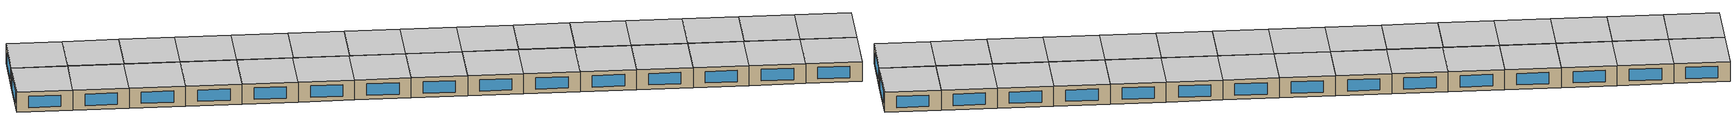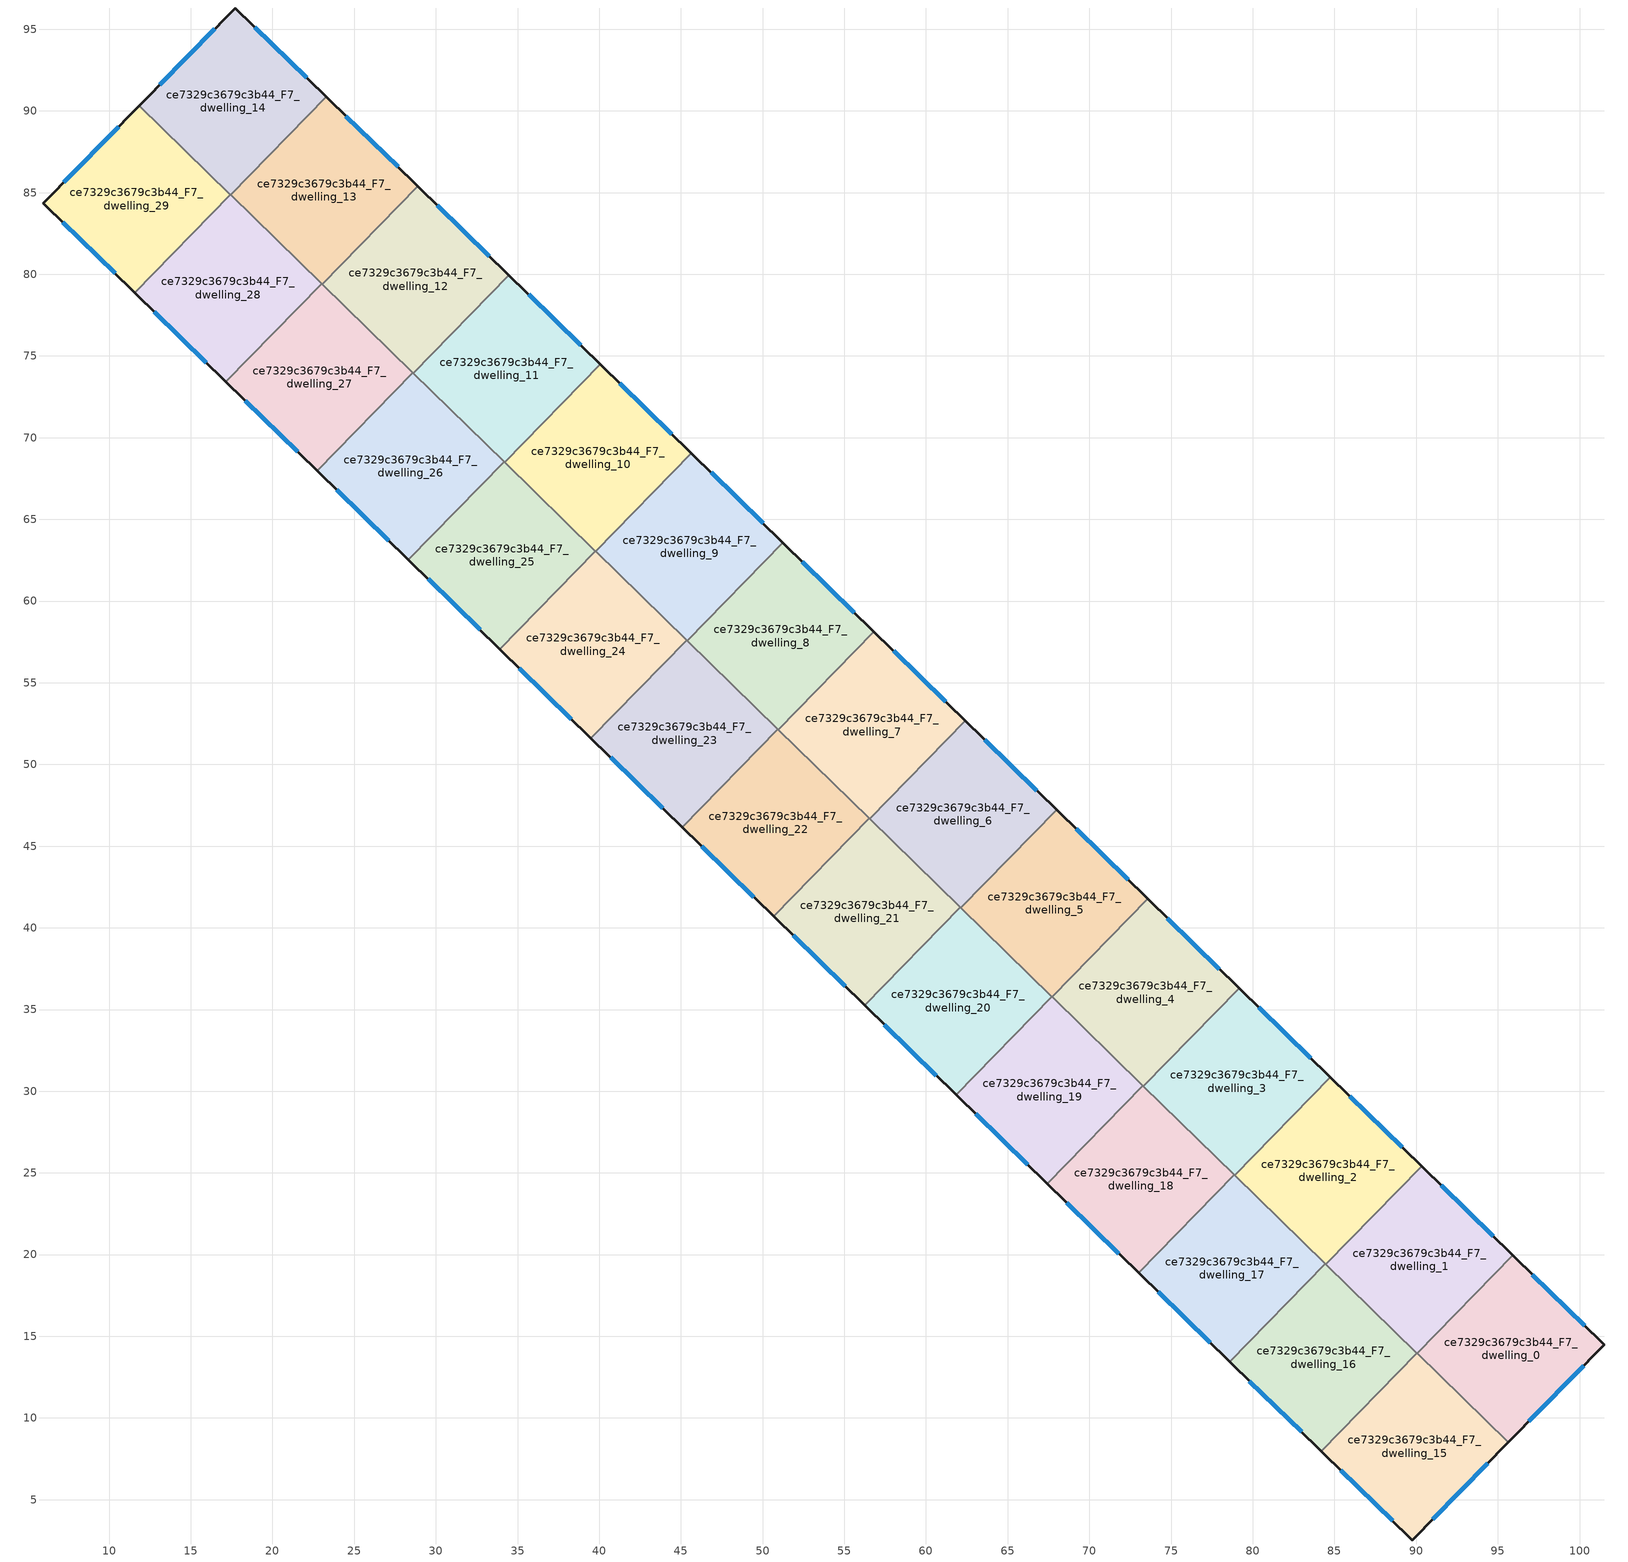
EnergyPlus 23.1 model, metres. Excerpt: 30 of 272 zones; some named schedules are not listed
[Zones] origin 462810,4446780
ce7329c3679c3b44_F7_dwelling_0
 floor to ce7329c3679c3b44_F6_dwelling_0 (EU_floor_Construction): 101.51,14.48 95.64,8.51 90.06,13.95 95.92,19.95 z21
 wall outside (EU_wall_Construction): 95.64,8.51 101.51,14.48 95.92,19.95 z21:24
 wall to ce7329c3679c3b44_F7_dwelling_1 (EU_wall_Construction): 95.92,19.95 90.06,13.95 z21:24
 wall to ce7329c3679c3b44_F7_dwelling_15 (EU_wall_Construction): 90.06,13.95 95.64,8.51 z21:24
 window (EU_Window_Construction): 96.89,9.79 100.25,13.2 / 100.32,15.65 97.12,18.78 z21.64:23.36
 ceiling to ce7329c3679c3b44_F8_dwelling_0 (EU_floor_Construction): 95.64,8.51 101.51,14.48 95.92,19.95 90.06,13.95 z24
ce7329c3679c3b44_F7_dwelling_1
 floor to ce7329c3679c3b44_F6_dwelling_1 (EU_floor_Construction): 95.92,19.95 90.06,13.95 84.47,19.41 90.33,25.4 z21
 wall outside (EU_wall_Construction): 95.92,19.95 90.33,25.4 z21:24
 wall to ce7329c3679c3b44_F7_dwelling_2 (EU_wall_Construction): 90.33,25.4 84.47,19.41 z21:24
 wall to ce7329c3679c3b44_F7_dwelling_16 (EU_wall_Construction): 84.47,19.41 90.04,13.97 z21:24
 wall to ce7329c3679c3b44_F7_dwelling_15 (EU_wall_Construction): 90.04,13.97 90.06,13.95 z21:24
 window (EU_Window_Construction): 94.72,21.12 91.53,24.23 z21.64:23.36
 ceiling to ce7329c3679c3b44_F8_dwelling_1 (EU_floor_Construction): 90.06,13.95 95.92,19.95 90.33,25.4 84.47,19.41 z24
ce7329c3679c3b44_F7_dwelling_10
 floor to ce7329c3679c3b44_F6_dwelling_10 (EU_floor_Construction): 45.65,69.04 39.79,63.04 34.2,68.5 40.06,74.49 z21
 wall outside (EU_wall_Construction): 45.65,69.04 40.06,74.49 z21:24
 wall to ce7329c3679c3b44_F7_dwelling_9 (EU_wall_Construction): 39.79,63.04 45.65,69.04 z21:24
 wall to ce7329c3679c3b44_F7_dwelling_11 (EU_wall_Construction): 40.06,74.49 34.2,68.5 z21:24
 wall to ce7329c3679c3b44_F7_dwelling_25 (EU_wall_Construction): 34.2,68.5 39.77,63.06 z21:24
 wall to ce7329c3679c3b44_F7_dwelling_24 (EU_wall_Construction): 39.77,63.06 39.79,63.04 z21:24
 window (EU_Window_Construction): 44.45,70.21 41.26,73.32 z21.64:23.36
 ceiling to ce7329c3679c3b44_F8_dwelling_10 (EU_floor_Construction): 39.79,63.04 45.65,69.04 40.06,74.49 34.2,68.5 z24
ce7329c3679c3b44_F7_dwelling_11
 floor to ce7329c3679c3b44_F6_dwelling_11 (EU_floor_Construction): 40.06,74.49 34.2,68.5 28.62,73.95 34.47,79.95 z21
 wall outside (EU_wall_Construction): 40.06,74.49 34.47,79.95 z21:24
 wall to ce7329c3679c3b44_F7_dwelling_12 (EU_wall_Construction): 34.47,79.95 28.62,73.95 z21:24
 wall to ce7329c3679c3b44_F7_dwelling_26 (EU_wall_Construction): 28.62,73.95 34.18,68.52 z21:24
 wall to ce7329c3679c3b44_F7_dwelling_25 (EU_wall_Construction): 34.18,68.52 34.2,68.49 z21:24
 window (EU_Window_Construction): 38.86,75.66 35.67,78.78 z21.64:23.36
 ceiling to ce7329c3679c3b44_F8_dwelling_11 (EU_floor_Construction): 34.2,68.5 40.06,74.49 34.47,79.95 28.62,73.95 z24
ce7329c3679c3b44_F7_dwelling_12
 floor to ce7329c3679c3b44_F6_dwelling_12 (EU_floor_Construction): 34.47,79.95 28.62,73.95 23.03,79.4 28.89,85.4 z21
 wall outside (EU_wall_Construction): 34.47,79.95 28.89,85.4 z21:24
 wall to ce7329c3679c3b44_F7_dwelling_13 (EU_wall_Construction): 28.89,85.4 23.03,79.4 z21:24
 wall to ce7329c3679c3b44_F7_dwelling_27 (EU_wall_Construction): 23.03,79.4 28.6,73.97 z21:24
 wall to ce7329c3679c3b44_F7_dwelling_26 (EU_wall_Construction): 28.6,73.97 28.62,73.95 z21:24
 window (EU_Window_Construction): 33.28,81.12 30.09,84.23 z21.64:23.36
 ceiling to ce7329c3679c3b44_F8_dwelling_12 (EU_floor_Construction): 28.62,73.95 34.47,79.95 28.89,85.4 23.03,79.4 z24
ce7329c3679c3b44_F7_dwelling_13
 floor to ce7329c3679c3b44_F6_dwelling_13 (EU_floor_Construction): 28.89,85.4 23.03,79.4 17.45,84.86 23.3,90.86 z21
 wall outside (EU_wall_Construction): 28.89,85.4 23.3,90.86 z21:24
 wall to ce7329c3679c3b44_F7_dwelling_14 (EU_wall_Construction): 23.3,90.86 17.45,84.86 z21:24
 wall to ce7329c3679c3b44_F7_dwelling_28 (EU_wall_Construction): 17.45,84.86 23.01,79.43 z21:24
 wall to ce7329c3679c3b44_F7_dwelling_27 (EU_wall_Construction): 23.01,79.43 23.03,79.4 z21:24
 window (EU_Window_Construction): 27.69,86.57 24.5,89.69 z21.64:23.36
 ceiling to ce7329c3679c3b44_F8_dwelling_13 (EU_floor_Construction): 23.03,79.4 28.89,85.4 23.3,90.86 17.45,84.86 z24
ce7329c3679c3b44_F7_dwelling_14
 floor to ce7329c3679c3b44_F6_dwelling_14 (EU_floor_Construction): 23.3,90.86 17.45,84.86 11.85,90.32 17.73,96.3 z21
 wall outside (EU_wall_Construction): 23.3,90.86 17.73,96.3 11.85,90.32 z21:24
 wall to ce7329c3679c3b44_F7_dwelling_29 (EU_wall_Construction): 11.85,90.32 17.43,84.88 z21:24
 wall to ce7329c3679c3b44_F7_dwelling_28 (EU_wall_Construction): 17.42,84.88 17.45,84.86 z21:24
 window (EU_Window_Construction): 16.47,95.02 13.11,91.6 / 22.11,92.02 18.92,95.13 z21.64:23.36
 ceiling to ce7329c3679c3b44_F8_dwelling_14 (EU_floor_Construction): 17.45,84.86 23.3,90.86 17.73,96.3 11.85,90.32 z24
ce7329c3679c3b44_F7_dwelling_15
 floor to ce7329c3679c3b44_F6_dwelling_15 (EU_floor_Construction): 95.64,8.51 89.76,2.53 84.18,7.97 90.04,13.97 z21
 wall outside (EU_wall_Construction): 84.18,7.97 89.76,2.53 95.64,8.51 z21:24
 wall to ce7329c3679c3b44_F7_dwelling_16 (EU_wall_Construction): 90.04,13.97 84.18,7.97 z21:24
 window (EU_Window_Construction): 91.02,3.81 94.38,7.23 / 85.38,6.81 88.56,3.7 z21.64:23.36
 ceiling to ce7329c3679c3b44_F8_dwelling_15 (EU_floor_Construction): 89.76,2.53 95.64,8.51 90.04,13.97 84.18,7.97 z24
ce7329c3679c3b44_F7_dwelling_16
 floor to ce7329c3679c3b44_F6_dwelling_16 (EU_floor_Construction): 90.04,13.97 84.18,7.97 78.59,13.43 84.45,19.43 z21
 wall outside (EU_wall_Construction): 78.59,13.43 84.18,7.97 z21:24
 wall to ce7329c3679c3b44_F7_dwelling_17 (EU_wall_Construction): 84.45,19.43 78.59,13.43 z21:24
 wall to ce7329c3679c3b44_F7_dwelling_2 (EU_wall_Construction): 84.47,19.4 84.45,19.43 z21:24
 window (EU_Window_Construction): 79.79,12.26 82.98,9.14 z21.64:23.36
 ceiling to ce7329c3679c3b44_F8_dwelling_16 (EU_floor_Construction): 84.18,7.97 90.04,13.97 84.45,19.43 78.59,13.43 z24
ce7329c3679c3b44_F7_dwelling_17
 floor to ce7329c3679c3b44_F6_dwelling_17 (EU_floor_Construction): 84.45,19.43 78.59,13.43 73.01,18.88 78.87,24.88 z21
 wall outside (EU_wall_Construction): 73.01,18.88 78.59,13.43 z21:24
 wall to ce7329c3679c3b44_F7_dwelling_18 (EU_wall_Construction): 78.87,24.88 73.01,18.88 z21:24
 wall to ce7329c3679c3b44_F7_dwelling_2 (EU_wall_Construction): 84.45,19.43 78.89,24.86 z21:24
 wall to ce7329c3679c3b44_F7_dwelling_3 (EU_wall_Construction): 78.89,24.86 78.87,24.88 z21:24
 window (EU_Window_Construction): 74.21,17.72 77.4,14.6 z21.64:23.36
 ceiling to ce7329c3679c3b44_F8_dwelling_17 (EU_floor_Construction): 78.59,13.43 84.45,19.43 78.87,24.88 73.01,18.88 z24
ce7329c3679c3b44_F7_dwelling_18
 floor to ce7329c3679c3b44_F6_dwelling_18 (EU_floor_Construction): 78.87,24.88 73.01,18.88 67.42,24.34 73.28,30.34 z21
 wall outside (EU_wall_Construction): 67.42,24.34 73.01,18.88 z21:24
 wall to ce7329c3679c3b44_F7_dwelling_19 (EU_wall_Construction): 73.28,30.34 67.42,24.34 z21:24
 wall to ce7329c3679c3b44_F7_dwelling_3 (EU_wall_Construction): 78.87,24.88 73.3,30.31 z21:24
 wall to ce7329c3679c3b44_F7_dwelling_4 (EU_wall_Construction): 73.3,30.31 73.28,30.34 z21:24
 window (EU_Window_Construction): 68.62,23.17 71.81,20.05 z21.64:23.36
 ceiling to ce7329c3679c3b44_F8_dwelling_18 (EU_floor_Construction): 73.01,18.88 78.87,24.88 73.28,30.34 67.42,24.34 z24
ce7329c3679c3b44_F7_dwelling_19
 floor to ce7329c3679c3b44_F6_dwelling_19 (EU_floor_Construction): 73.28,30.34 67.42,24.34 61.84,29.79 67.7,35.79 z21
 wall outside (EU_wall_Construction): 61.84,29.79 67.42,24.34 z21:24
 wall to ce7329c3679c3b44_F7_dwelling_20 (EU_wall_Construction): 67.7,35.79 61.84,29.79 z21:24
 wall to ce7329c3679c3b44_F7_dwelling_4 (EU_wall_Construction): 73.28,30.34 67.72,35.77 z21:24
 wall to ce7329c3679c3b44_F7_dwelling_5 (EU_wall_Construction): 67.72,35.77 67.7,35.79 z21:24
 window (EU_Window_Construction): 63.03,28.62 66.23,25.51 z21.64:23.36
 ceiling to ce7329c3679c3b44_F8_dwelling_19 (EU_floor_Construction): 67.42,24.34 73.28,30.34 67.7,35.79 61.84,29.79 z24
ce7329c3679c3b44_F7_dwelling_2
 floor to ce7329c3679c3b44_F6_dwelling_2 (EU_floor_Construction): 90.33,25.4 84.47,19.41 78.89,24.86 84.75,30.86 z21
 wall outside (EU_wall_Construction): 90.33,25.4 84.75,30.86 z21:24
 wall to ce7329c3679c3b44_F7_dwelling_3 (EU_wall_Construction): 84.75,30.86 78.89,24.86 z21:24
 window (EU_Window_Construction): 89.14,26.57 85.94,29.69 z21.64:23.36
 ceiling to ce7329c3679c3b44_F8_dwelling_2 (EU_floor_Construction): 84.47,19.41 90.33,25.4 84.75,30.86 78.89,24.86 z24
ce7329c3679c3b44_F7_dwelling_20
 floor to ce7329c3679c3b44_F6_dwelling_20 (EU_floor_Construction): 67.7,35.79 61.84,29.79 56.25,35.25 62.11,41.25 z21
 wall outside (EU_wall_Construction): 56.25,35.25 61.84,29.79 z21:24
 wall to ce7329c3679c3b44_F7_dwelling_21 (EU_wall_Construction): 62.11,41.25 56.25,35.25 z21:24
 wall to ce7329c3679c3b44_F7_dwelling_5 (EU_wall_Construction): 67.7,35.79 62.13,41.22 z21:24
 wall to ce7329c3679c3b44_F7_dwelling_6 (EU_wall_Construction): 62.13,41.22 62.11,41.24 z21:24
 window (EU_Window_Construction): 57.45,34.08 60.64,30.96 z21.64:23.36
 ceiling to ce7329c3679c3b44_F8_dwelling_20 (EU_floor_Construction): 61.84,29.79 67.7,35.79 62.11,41.25 56.25,35.25 z24
ce7329c3679c3b44_F7_dwelling_21
 floor to ce7329c3679c3b44_F6_dwelling_21 (EU_floor_Construction): 62.11,41.25 56.25,35.25 50.67,40.7 56.52,46.7 z21
 wall outside (EU_wall_Construction): 50.67,40.7 56.25,35.25 z21:24
 wall to ce7329c3679c3b44_F7_dwelling_22 (EU_wall_Construction): 56.52,46.7 50.67,40.7 z21:24
 wall to ce7329c3679c3b44_F7_dwelling_6 (EU_wall_Construction): 62.11,41.25 56.55,46.68 z21:24
 wall to ce7329c3679c3b44_F7_dwelling_7 (EU_wall_Construction): 56.55,46.68 56.52,46.7 z21:24
 window (EU_Window_Construction): 51.86,39.53 55.06,36.42 z21.64:23.36
 ceiling to ce7329c3679c3b44_F8_dwelling_21 (EU_floor_Construction): 56.25,35.25 62.11,41.25 56.52,46.7 50.67,40.7 z24
ce7329c3679c3b44_F7_dwelling_22
 floor to ce7329c3679c3b44_F6_dwelling_22 (EU_floor_Construction): 56.52,46.7 50.67,40.7 45.08,46.16 50.94,52.15 z21
 wall outside (EU_wall_Construction): 45.08,46.16 50.67,40.7 z21:24
 wall to ce7329c3679c3b44_F7_dwelling_23 (EU_wall_Construction): 50.94,52.15 45.08,46.16 z21:24
 wall to ce7329c3679c3b44_F7_dwelling_7 (EU_wall_Construction): 56.52,46.7 50.96,52.13 z21:24
 wall to ce7329c3679c3b44_F7_dwelling_8 (EU_wall_Construction): 50.96,52.13 50.94,52.15 z21:24
 window (EU_Window_Construction): 46.28,44.99 49.47,41.87 z21.64:23.36
 ceiling to ce7329c3679c3b44_F8_dwelling_22 (EU_floor_Construction): 50.67,40.7 56.52,46.7 50.94,52.15 45.08,46.16 z24
ce7329c3679c3b44_F7_dwelling_23
 floor to ce7329c3679c3b44_F6_dwelling_23 (EU_floor_Construction): 50.94,52.15 45.08,46.16 39.5,51.61 45.35,57.61 z21
 wall outside (EU_wall_Construction): 39.5,51.61 45.08,46.16 z21:24
 wall to ce7329c3679c3b44_F7_dwelling_24 (EU_wall_Construction): 45.35,57.61 39.5,51.61 z21:24
 wall to ce7329c3679c3b44_F7_dwelling_8 (EU_wall_Construction): 50.94,52.15 45.38,57.59 z21:24
 wall to ce7329c3679c3b44_F7_dwelling_9 (EU_wall_Construction): 45.38,57.59 45.35,57.61 z21:24
 window (EU_Window_Construction): 40.69,50.44 43.88,47.32 z21.64:23.36
 ceiling to ce7329c3679c3b44_F8_dwelling_23 (EU_floor_Construction): 45.08,46.16 50.94,52.15 45.35,57.61 39.5,51.61 z24
ce7329c3679c3b44_F7_dwelling_24
 floor to ce7329c3679c3b44_F6_dwelling_24 (EU_floor_Construction): 45.35,57.61 39.5,51.61 33.91,57.07 39.77,63.06 z21
 wall outside (EU_wall_Construction): 33.91,57.07 39.5,51.61 z21:24
 wall to ce7329c3679c3b44_F7_dwelling_25 (EU_wall_Construction): 39.77,63.06 33.91,57.07 z21:24
 wall to ce7329c3679c3b44_F7_dwelling_9 (EU_wall_Construction): 45.35,57.61 39.79,63.04 z21:24
 window (EU_Window_Construction): 35.11,55.9 38.3,52.78 z21.64:23.36
 ceiling to ce7329c3679c3b44_F8_dwelling_24 (EU_floor_Construction): 39.5,51.61 45.35,57.61 39.77,63.06 33.91,57.07 z24
ce7329c3679c3b44_F7_dwelling_25
 floor to ce7329c3679c3b44_F6_dwelling_25 (EU_floor_Construction): 39.77,63.06 33.91,57.07 28.32,62.52 34.18,68.52 z21
 wall outside (EU_wall_Construction): 28.32,62.52 33.91,57.07 z21:24
 wall to ce7329c3679c3b44_F7_dwelling_26 (EU_wall_Construction): 34.18,68.52 28.32,62.52 z21:24
 window (EU_Window_Construction): 29.52,61.35 32.71,58.23 z21.64:23.36
 ceiling to ce7329c3679c3b44_F8_dwelling_25 (EU_floor_Construction): 33.91,57.07 39.77,63.06 34.18,68.52 28.32,62.52 z24
ce7329c3679c3b44_F7_dwelling_26
 floor to ce7329c3679c3b44_F6_dwelling_26 (EU_floor_Construction): 34.18,68.52 28.32,62.52 22.74,67.97 28.6,73.97 z21
 wall outside (EU_wall_Construction): 22.74,67.97 28.32,62.52 z21:24
 wall to ce7329c3679c3b44_F7_dwelling_27 (EU_wall_Construction): 28.6,73.97 22.74,67.97 z21:24
 window (EU_Window_Construction): 23.94,66.8 27.13,63.69 z21.64:23.36
 ceiling to ce7329c3679c3b44_F8_dwelling_26 (EU_floor_Construction): 28.32,62.52 34.18,68.52 28.6,73.97 22.74,67.97 z24
ce7329c3679c3b44_F7_dwelling_27
 floor to ce7329c3679c3b44_F6_dwelling_27 (EU_floor_Construction): 28.6,73.97 22.74,67.97 17.15,73.43 23.01,79.43 z21
 wall outside (EU_wall_Construction): 17.15,73.43 22.74,67.97 z21:24
 wall to ce7329c3679c3b44_F7_dwelling_28 (EU_wall_Construction): 23.01,79.43 17.15,73.43 z21:24
 window (EU_Window_Construction): 18.35,72.26 21.54,69.14 z21.64:23.36
 ceiling to ce7329c3679c3b44_F8_dwelling_27 (EU_floor_Construction): 22.74,67.97 28.6,73.97 23.01,79.43 17.15,73.43 z24
ce7329c3679c3b44_F7_dwelling_28
 floor to ce7329c3679c3b44_F6_dwelling_28 (EU_floor_Construction): 23.01,79.43 17.15,73.43 11.57,78.88 17.42,84.88 z21
 wall outside (EU_wall_Construction): 11.57,78.88 17.15,73.43 z21:24
 wall to ce7329c3679c3b44_F7_dwelling_29 (EU_wall_Construction): 17.42,84.88 11.57,78.88 z21:24
 window (EU_Window_Construction): 12.76,77.71 15.96,74.6 z21.64:23.36
 ceiling to ce7329c3679c3b44_F8_dwelling_28 (EU_floor_Construction): 17.15,73.43 23.01,79.43 17.42,84.88 11.57,78.88 z24
ce7329c3679c3b44_F7_dwelling_29
 floor to ce7329c3679c3b44_F6_dwelling_29 (EU_floor_Construction): 17.42,84.88 11.57,78.88 5.97,84.35 11.85,90.32 z21
 wall outside (EU_wall_Construction): 11.85,90.32 5.97,84.35 11.57,78.88 z21:24
 window (EU_Window_Construction): 7.17,83.18 10.37,80.05 / 10.59,89.04 7.23,85.63 z21.64:23.36
 ceiling to ce7329c3679c3b44_F8_dwelling_29 (EU_floor_Construction): 11.57,78.88 17.42,84.88 11.85,90.32 5.97,84.35 z24
ce7329c3679c3b44_F7_dwelling_3
 floor to ce7329c3679c3b44_F6_dwelling_3 (EU_floor_Construction): 84.75,30.86 78.89,24.86 73.3,30.31 79.16,36.31 z21
 wall outside (EU_wall_Construction): 84.75,30.86 79.16,36.31 z21:24
 wall to ce7329c3679c3b44_F7_dwelling_4 (EU_wall_Construction): 79.16,36.31 73.3,30.31 z21:24
 window (EU_Window_Construction): 83.55,32.03 80.36,35.14 z21.64:23.36
 ceiling to ce7329c3679c3b44_F8_dwelling_3 (EU_floor_Construction): 78.89,24.86 84.75,30.86 79.16,36.31 73.3,30.31 z24
ce7329c3679c3b44_F7_dwelling_4
 floor to ce7329c3679c3b44_F6_dwelling_4 (EU_floor_Construction): 79.16,36.31 73.3,30.31 67.72,35.77 73.58,41.77 z21
 wall outside (EU_wall_Construction): 79.16,36.31 73.58,41.77 z21:24
 wall to ce7329c3679c3b44_F7_dwelling_5 (EU_wall_Construction): 73.58,41.77 67.72,35.77 z21:24
 window (EU_Window_Construction): 77.96,37.48 74.77,40.6 z21.64:23.36
 ceiling to ce7329c3679c3b44_F8_dwelling_4 (EU_floor_Construction): 73.3,30.31 79.16,36.31 73.58,41.77 67.72,35.77 z24
ce7329c3679c3b44_F7_dwelling_5
 floor to ce7329c3679c3b44_F6_dwelling_5 (EU_floor_Construction): 73.58,41.77 67.72,35.77 62.13,41.22 67.99,47.22 z21
 wall outside (EU_wall_Construction): 73.58,41.77 67.99,47.22 z21:24
 wall to ce7329c3679c3b44_F7_dwelling_6 (EU_wall_Construction): 67.99,47.22 62.13,41.22 z21:24
 window (EU_Window_Construction): 72.38,42.93 69.19,46.05 z21.64:23.36
 ceiling to ce7329c3679c3b44_F8_dwelling_5 (EU_floor_Construction): 67.72,35.77 73.58,41.77 67.99,47.22 62.13,41.22 z24
ce7329c3679c3b44_F7_dwelling_6
 floor to ce7329c3679c3b44_F6_dwelling_6 (EU_floor_Construction): 67.99,47.22 62.13,41.22 56.55,46.68 62.4,52.67 z21
 wall outside (EU_wall_Construction): 67.99,47.22 62.4,52.67 z21:24
 wall to ce7329c3679c3b44_F7_dwelling_7 (EU_wall_Construction): 62.4,52.67 56.55,46.68 z21:24
 window (EU_Window_Construction): 66.79,48.39 63.6,51.51 z21.64:23.36
 ceiling to ce7329c3679c3b44_F8_dwelling_6 (EU_floor_Construction): 62.13,41.22 67.99,47.22 62.4,52.67 56.55,46.68 z24
ce7329c3679c3b44_F7_dwelling_7
 floor to ce7329c3679c3b44_F6_dwelling_7 (EU_floor_Construction): 62.4,52.67 56.55,46.68 50.96,52.13 56.82,58.13 z21
 wall outside (EU_wall_Construction): 62.4,52.67 56.82,58.13 z21:24
 wall to ce7329c3679c3b44_F7_dwelling_8 (EU_wall_Construction): 56.82,58.13 50.96,52.13 z21:24
 window (EU_Window_Construction): 61.21,53.84 58.01,56.96 z21.64:23.36
 ceiling to ce7329c3679c3b44_F8_dwelling_7 (EU_floor_Construction): 56.55,46.68 62.4,52.67 56.82,58.13 50.96,52.13 z24
ce7329c3679c3b44_F7_dwelling_8
 floor to ce7329c3679c3b44_F6_dwelling_8 (EU_floor_Construction): 56.82,58.13 50.96,52.13 45.38,57.59 51.23,63.58 z21
 wall outside (EU_wall_Construction): 56.82,58.13 51.23,63.58 z21:24
 wall to ce7329c3679c3b44_F7_dwelling_9 (EU_wall_Construction): 51.23,63.58 45.38,57.59 z21:24
 window (EU_Window_Construction): 55.62,59.3 52.43,62.41 z21.64:23.36
 ceiling to ce7329c3679c3b44_F8_dwelling_8 (EU_floor_Construction): 50.96,52.13 56.82,58.13 51.23,63.58 45.38,57.59 z24
ce7329c3679c3b44_F7_dwelling_9
 floor to ce7329c3679c3b44_F6_dwelling_9 (EU_floor_Construction): 51.23,63.58 45.38,57.59 39.79,63.04 45.65,69.04 z21
 wall outside (EU_wall_Construction): 51.23,63.58 45.65,69.04 z21:24
 window (EU_Window_Construction): 50.04,64.75 46.84,67.87 z21.64:23.36
 ceiling to ce7329c3679c3b44_F8_dwelling_9 (EU_floor_Construction): 45.38,57.59 51.23,63.58 45.65,69.04 39.79,63.04 z24
[Building]
EU S2 Campaign: North Axis=0; Terrain=City; Solar Distribution=FullExterior
[Site:Location]
Yerevan-Zvartnots.Intl.AP: Latitude=40.15; Longitude=44.383; Time Zone=4; Elevation=854
[SizingPeriod:WeatherFileDays]
AnnualSizingPeriod: Begin Month=1; Begin Day of Month=1; End Month=12; End Day of Month=31; Day of Week for Start Day=Monday; Use Weather File Daylight Saving Period=No; Use Weather File Rain and Snow Indicators=No
[MATERIAL]
EU_InternalMass_Material: Roughness=MediumRough; Thickness=0.1; Conductivity=1; Density=1800; Specific Heat=900; Thermal Absorptance=0.9; Solar Absorptance=0.7; Visible Absorptance=0.7
[MATERIAL:NOMASS] Roughness=MediumRough; Thermal Absorptance=0.9; Solar Absorptance=0.7; Visible Absorptance=0.7
Name | Thermal Resistance
EU_wall_NoMass | 1.05043
EU_floor_NoMass | 0.478065
[WINDOWMATERIAL:SIMPLEGLAZINGSYSTEM]
EU_Window_SimpleGlazing: UFactor=2.5566; Solar Heat Gain Coefficient=0.75; Visible Transmittance=0.75
[CONSTRUCTION]
EU_wall_Construction: EU_wall_NoMass
EU_floor_Construction: EU_floor_NoMass
EU_Window_Construction: EU_Window_SimpleGlazing
EU_InternalMass_Construction: EU_InternalMass_Material
[ZONE] Type=1; Multiplier=1; Ceiling Height=autocalculate; Floor Area=autocalculate; Part of Total Floor Area=Yes
Name | Volume
ce7329c3679c3b44_F7_dwelling_0; ce7329c3679c3b44_F7_dwelling_15 | 196.343
ce7329c3679c3b44_F7_dwelling_1 | 196.312
ce7329c3679c3b44_F7_dwelling_10; ce7329c3679c3b44_F7_dwelling_27 | 196.364
ce7329c3679c3b44_F7_dwelling_11; ce7329c3679c3b44_F7_dwelling_16; ce7329c3679c3b44_F7_dwelling_2; ce7329c3679c3b44_F7_dwelling_20; ce7329c3679c3b44_F7_dwelling_21; ce7329c3679c3b44_F7_dwelling_25; ce7329c3679c3b44_F7_dwelling_5; ce7329c3679c3b44_F7_dwelling_7 | 196.347
ce7329c3679c3b44_F7_dwelling_12; ce7329c3679c3b44_F7_dwelling_26; ce7329c3679c3b44_F7_dwelling_28; ce7329c3679c3b44_F7_dwelling_3 | 196.329
ce7329c3679c3b44_F7_dwelling_13; ce7329c3679c3b44_F7_dwelling_17; ce7329c3679c3b44_F7_dwelling_18; ce7329c3679c3b44_F7_dwelling_22; ce7329c3679c3b44_F7_dwelling_8; ce7329c3679c3b44_F7_dwelling_9 | 196.33
ce7329c3679c3b44_F7_dwelling_14 | 196.325
ce7329c3679c3b44_F7_dwelling_19; ce7329c3679c3b44_F7_dwelling_24 | 196.365
ce7329c3679c3b44_F7_dwelling_23 | 196.328
ce7329c3679c3b44_F7_dwelling_29 | 196.342
ce7329c3679c3b44_F7_dwelling_4 | 196.348
ce7329c3679c3b44_F7_dwelling_6 | 196.3125
[INTERNALMASS] Construction=EU_InternalMass_Construction
Name | Zone or ZoneList | Surface Area
ce7329c3679c3b44_F7_dwelling_0_EU_InternalMass | ce7329c3679c3b44_F7_dwelling_0 | 65.4476
ce7329c3679c3b44_F7_dwelling_1_EU_InternalMass | ce7329c3679c3b44_F7_dwelling_1 | 65.4373
ce7329c3679c3b44_F7_dwelling_2_EU_InternalMass | ce7329c3679c3b44_F7_dwelling_2 | 65.449
ce7329c3679c3b44_F7_dwelling_3_EU_InternalMass | ce7329c3679c3b44_F7_dwelling_3 | 65.443
ce7329c3679c3b44_F7_dwelling_4_EU_InternalMass | ce7329c3679c3b44_F7_dwelling_4 | 65.449
ce7329c3679c3b44_F7_dwelling_5_EU_InternalMass | ce7329c3679c3b44_F7_dwelling_5 | 65.449
ce7329c3679c3b44_F7_dwelling_6_EU_InternalMass | ce7329c3679c3b44_F7_dwelling_6 | 65.4373
ce7329c3679c3b44_F7_dwelling_7_EU_InternalMass | ce7329c3679c3b44_F7_dwelling_7 | 65.449
ce7329c3679c3b44_F7_dwelling_8_EU_InternalMass | ce7329c3679c3b44_F7_dwelling_8 | 65.4433
ce7329c3679c3b44_F7_dwelling_9_EU_InternalMass | ce7329c3679c3b44_F7_dwelling_9 | 65.4433
ce7329c3679c3b44_F7_dwelling_10_EU_InternalMass | ce7329c3679c3b44_F7_dwelling_10 | 65.4548
ce7329c3679c3b44_F7_dwelling_11_EU_InternalMass | ce7329c3679c3b44_F7_dwelling_11 | 65.4489
ce7329c3679c3b44_F7_dwelling_12_EU_InternalMass | ce7329c3679c3b44_F7_dwelling_12 | 65.4429
ce7329c3679c3b44_F7_dwelling_13_EU_InternalMass | ce7329c3679c3b44_F7_dwelling_13 | 65.4433
ce7329c3679c3b44_F7_dwelling_14_EU_InternalMass | ce7329c3679c3b44_F7_dwelling_14 | 65.4419
ce7329c3679c3b44_F7_dwelling_15_EU_InternalMass | ce7329c3679c3b44_F7_dwelling_15 | 65.4476
ce7329c3679c3b44_F7_dwelling_16_EU_InternalMass | ce7329c3679c3b44_F7_dwelling_16 | 65.449
ce7329c3679c3b44_F7_dwelling_17_EU_InternalMass | ce7329c3679c3b44_F7_dwelling_17 | 65.4433
ce7329c3679c3b44_F7_dwelling_18_EU_InternalMass | ce7329c3679c3b44_F7_dwelling_18 | 65.4433
ce7329c3679c3b44_F7_dwelling_19_EU_InternalMass | ce7329c3679c3b44_F7_dwelling_19 | 65.4548
ce7329c3679c3b44_F7_dwelling_20_EU_InternalMass | ce7329c3679c3b44_F7_dwelling_20 | 65.4489
ce7329c3679c3b44_F7_dwelling_21_EU_InternalMass | ce7329c3679c3b44_F7_dwelling_21 | 65.449
ce7329c3679c3b44_F7_dwelling_22_EU_InternalMass | ce7329c3679c3b44_F7_dwelling_22 | 65.4432
ce7329c3679c3b44_F7_dwelling_23_EU_InternalMass | ce7329c3679c3b44_F7_dwelling_23 | 65.4429
ce7329c3679c3b44_F7_dwelling_24_EU_InternalMass | ce7329c3679c3b44_F7_dwelling_24 | 65.4548
ce7329c3679c3b44_F7_dwelling_25_EU_InternalMass | ce7329c3679c3b44_F7_dwelling_25 | 65.4489
ce7329c3679c3b44_F7_dwelling_26_EU_InternalMass | ce7329c3679c3b44_F7_dwelling_26 | 65.4429
ce7329c3679c3b44_F7_dwelling_27_EU_InternalMass | ce7329c3679c3b44_F7_dwelling_27 | 65.4548
ce7329c3679c3b44_F7_dwelling_28_EU_InternalMass | ce7329c3679c3b44_F7_dwelling_28 | 65.4429
ce7329c3679c3b44_F7_dwelling_29_EU_InternalMass | ce7329c3679c3b44_F7_dwelling_29 | 65.4472
[OTHEREQUIPMENT] Fuel Type=Electricity; Design Level Calculation Method=Watts/Area; Power per Zone Floor Area=1; Fraction Latent=0; Fraction Radiant=0; Fraction Lost=0; Carbon Dioxide Generation Rate=0; EndUse Subcategory=EU_Step8_InternalGains
Name | Zone or ZoneList or Space or SpaceList | Schedule
EU_Step8_InternalGain_ce7329c3679c3b44_F7_dwelling_0_f000 | ce7329c3679c3b44_F7_dwelling_0 | EU_Step8_GainSchedule_ce7329c3679c3b44_F7_dwelling_0_f000
EU_Step8_InternalGain_ce7329c3679c3b44_F7_dwelling_1_f000 | ce7329c3679c3b44_F7_dwelling_1 | EU_Step8_GainSchedule_ce7329c3679c3b44_F7_dwelling_1_f000
EU_Step8_InternalGain_ce7329c3679c3b44_F7_dwelling_2_f000 | ce7329c3679c3b44_F7_dwelling_2 | EU_Step8_GainSchedule_ce7329c3679c3b44_F7_dwelling_2_f000
EU_Step8_InternalGain_ce7329c3679c3b44_F7_dwelling_3_f000 | ce7329c3679c3b44_F7_dwelling_3 | EU_Step8_GainSchedule_ce7329c3679c3b44_F7_dwelling_3_f000
EU_Step8_InternalGain_ce7329c3679c3b44_F7_dwelling_4_f000 | ce7329c3679c3b44_F7_dwelling_4 | EU_Step8_GainSchedule_ce7329c3679c3b44_F7_dwelling_4_f000
EU_Step8_InternalGain_ce7329c3679c3b44_F7_dwelling_5_f000 | ce7329c3679c3b44_F7_dwelling_5 | EU_Step8_GainSchedule_ce7329c3679c3b44_F7_dwelling_5_f000
EU_Step8_InternalGain_ce7329c3679c3b44_F7_dwelling_6_f000 | ce7329c3679c3b44_F7_dwelling_6 | EU_Step8_GainSchedule_ce7329c3679c3b44_F7_dwelling_6_f000
EU_Step8_InternalGain_ce7329c3679c3b44_F7_dwelling_7_f000 | ce7329c3679c3b44_F7_dwelling_7 | EU_Step8_GainSchedule_ce7329c3679c3b44_F7_dwelling_7_f000
EU_Step8_InternalGain_ce7329c3679c3b44_F7_dwelling_8_f000 | ce7329c3679c3b44_F7_dwelling_8 | EU_Step8_GainSchedule_ce7329c3679c3b44_F7_dwelling_8_f000
EU_Step8_InternalGain_ce7329c3679c3b44_F7_dwelling_9_f000 | ce7329c3679c3b44_F7_dwelling_9 | EU_Step8_GainSchedule_ce7329c3679c3b44_F7_dwelling_9_f000
EU_Step8_InternalGain_ce7329c3679c3b44_F7_dwelling_10_f000 | ce7329c3679c3b44_F7_dwelling_10 | EU_Step8_GainSchedule_ce7329c3679c3b44_F7_dwelling_10_f000
EU_Step8_InternalGain_ce7329c3679c3b44_F7_dwelling_11_f000 | ce7329c3679c3b44_F7_dwelling_11 | EU_Step8_GainSchedule_ce7329c3679c3b44_F7_dwelling_11_f000
EU_Step8_InternalGain_ce7329c3679c3b44_F7_dwelling_12_f000 | ce7329c3679c3b44_F7_dwelling_12 | EU_Step8_GainSchedule_ce7329c3679c3b44_F7_dwelling_12_f000
EU_Step8_InternalGain_ce7329c3679c3b44_F7_dwelling_13_f000 | ce7329c3679c3b44_F7_dwelling_13 | EU_Step8_GainSchedule_ce7329c3679c3b44_F7_dwelling_13_f000
EU_Step8_InternalGain_ce7329c3679c3b44_F7_dwelling_14_f000 | ce7329c3679c3b44_F7_dwelling_14 | EU_Step8_GainSchedule_ce7329c3679c3b44_F7_dwelling_14_f000
EU_Step8_InternalGain_ce7329c3679c3b44_F7_dwelling_15_f000 | ce7329c3679c3b44_F7_dwelling_15 | EU_Step8_GainSchedule_ce7329c3679c3b44_F7_dwelling_15_f000
EU_Step8_InternalGain_ce7329c3679c3b44_F7_dwelling_16_f000 | ce7329c3679c3b44_F7_dwelling_16 | EU_Step8_GainSchedule_ce7329c3679c3b44_F7_dwelling_16_f000
EU_Step8_InternalGain_ce7329c3679c3b44_F7_dwelling_17_f000 | ce7329c3679c3b44_F7_dwelling_17 | EU_Step8_GainSchedule_ce7329c3679c3b44_F7_dwelling_17_f000
EU_Step8_InternalGain_ce7329c3679c3b44_F7_dwelling_18_f000 | ce7329c3679c3b44_F7_dwelling_18 | EU_Step8_GainSchedule_ce7329c3679c3b44_F7_dwelling_18_f000
EU_Step8_InternalGain_ce7329c3679c3b44_F7_dwelling_19_f000 | ce7329c3679c3b44_F7_dwelling_19 | EU_Step8_GainSchedule_ce7329c3679c3b44_F7_dwelling_19_f000
EU_Step8_InternalGain_ce7329c3679c3b44_F7_dwelling_20_f000 | ce7329c3679c3b44_F7_dwelling_20 | EU_Step8_GainSchedule_ce7329c3679c3b44_F7_dwelling_20_f000
EU_Step8_InternalGain_ce7329c3679c3b44_F7_dwelling_21_f000 | ce7329c3679c3b44_F7_dwelling_21 | EU_Step8_GainSchedule_ce7329c3679c3b44_F7_dwelling_21_f000
EU_Step8_InternalGain_ce7329c3679c3b44_F7_dwelling_22_f000 | ce7329c3679c3b44_F7_dwelling_22 | EU_Step8_GainSchedule_ce7329c3679c3b44_F7_dwelling_22_f000
EU_Step8_InternalGain_ce7329c3679c3b44_F7_dwelling_23_f000 | ce7329c3679c3b44_F7_dwelling_23 | EU_Step8_GainSchedule_ce7329c3679c3b44_F7_dwelling_23_f000
EU_Step8_InternalGain_ce7329c3679c3b44_F7_dwelling_24_f000 | ce7329c3679c3b44_F7_dwelling_24 | EU_Step8_GainSchedule_ce7329c3679c3b44_F7_dwelling_24_f000
EU_Step8_InternalGain_ce7329c3679c3b44_F7_dwelling_25_f000 | ce7329c3679c3b44_F7_dwelling_25 | EU_Step8_GainSchedule_ce7329c3679c3b44_F7_dwelling_25_f000
EU_Step8_InternalGain_ce7329c3679c3b44_F7_dwelling_26_f000 | ce7329c3679c3b44_F7_dwelling_26 | EU_Step8_GainSchedule_ce7329c3679c3b44_F7_dwelling_26_f000
EU_Step8_InternalGain_ce7329c3679c3b44_F7_dwelling_27_f000 | ce7329c3679c3b44_F7_dwelling_27 | EU_Step8_GainSchedule_ce7329c3679c3b44_F7_dwelling_27_f000
EU_Step8_InternalGain_ce7329c3679c3b44_F7_dwelling_28_f000 | ce7329c3679c3b44_F7_dwelling_28 | EU_Step8_GainSchedule_ce7329c3679c3b44_F7_dwelling_28_f000
EU_Step8_InternalGain_ce7329c3679c3b44_F7_dwelling_29_f000 | ce7329c3679c3b44_F7_dwelling_29 | EU_Step8_GainSchedule_ce7329c3679c3b44_F7_dwelling_29_f000
[ZONEVENTILATION:DESIGNFLOWRATE] Schedule=EU_AlwaysOn; Design Flow Rate Calculation Method=AirChanges/Hour; Air Changes per Hour=0.557805; Ventilation Type=Natural; Fan Pressure Rise=0; Fan Total Efficiency=1; Constant Term Coefficient=1; Temperature Term Coefficient=0; Velocity Term Coefficient=0; Velocity Squared Term Coefficient=0; Minimum Indoor Temperature=-100; Maximum Indoor Temperature=100; Delta Temperature=-100; Minimum Outdoor Temperature=-100; Maximum Outdoor Temperature=100; Maximum Wind Speed=40
Name | Zone or ZoneList or Space or SpaceList
EU_ConstantAir_ce7329c3679c3b44_F7_dwelling_0 | ce7329c3679c3b44_F7_dwelling_0
EU_ConstantAir_ce7329c3679c3b44_F7_dwelling_1 | ce7329c3679c3b44_F7_dwelling_1
EU_ConstantAir_ce7329c3679c3b44_F7_dwelling_2 | ce7329c3679c3b44_F7_dwelling_2
EU_ConstantAir_ce7329c3679c3b44_F7_dwelling_3 | ce7329c3679c3b44_F7_dwelling_3
EU_ConstantAir_ce7329c3679c3b44_F7_dwelling_4 | ce7329c3679c3b44_F7_dwelling_4
EU_ConstantAir_ce7329c3679c3b44_F7_dwelling_5 | ce7329c3679c3b44_F7_dwelling_5
EU_ConstantAir_ce7329c3679c3b44_F7_dwelling_6 | ce7329c3679c3b44_F7_dwelling_6
EU_ConstantAir_ce7329c3679c3b44_F7_dwelling_7 | ce7329c3679c3b44_F7_dwelling_7
EU_ConstantAir_ce7329c3679c3b44_F7_dwelling_8 | ce7329c3679c3b44_F7_dwelling_8
EU_ConstantAir_ce7329c3679c3b44_F7_dwelling_9 | ce7329c3679c3b44_F7_dwelling_9
EU_ConstantAir_ce7329c3679c3b44_F7_dwelling_10 | ce7329c3679c3b44_F7_dwelling_10
EU_ConstantAir_ce7329c3679c3b44_F7_dwelling_11 | ce7329c3679c3b44_F7_dwelling_11
EU_ConstantAir_ce7329c3679c3b44_F7_dwelling_12 | ce7329c3679c3b44_F7_dwelling_12
EU_ConstantAir_ce7329c3679c3b44_F7_dwelling_13 | ce7329c3679c3b44_F7_dwelling_13
EU_ConstantAir_ce7329c3679c3b44_F7_dwelling_14 | ce7329c3679c3b44_F7_dwelling_14
EU_ConstantAir_ce7329c3679c3b44_F7_dwelling_15 | ce7329c3679c3b44_F7_dwelling_15
EU_ConstantAir_ce7329c3679c3b44_F7_dwelling_16 | ce7329c3679c3b44_F7_dwelling_16
EU_ConstantAir_ce7329c3679c3b44_F7_dwelling_17 | ce7329c3679c3b44_F7_dwelling_17
EU_ConstantAir_ce7329c3679c3b44_F7_dwelling_18 | ce7329c3679c3b44_F7_dwelling_18
EU_ConstantAir_ce7329c3679c3b44_F7_dwelling_19 | ce7329c3679c3b44_F7_dwelling_19
EU_ConstantAir_ce7329c3679c3b44_F7_dwelling_20 | ce7329c3679c3b44_F7_dwelling_20
EU_ConstantAir_ce7329c3679c3b44_F7_dwelling_21 | ce7329c3679c3b44_F7_dwelling_21
EU_ConstantAir_ce7329c3679c3b44_F7_dwelling_22 | ce7329c3679c3b44_F7_dwelling_22
EU_ConstantAir_ce7329c3679c3b44_F7_dwelling_23 | ce7329c3679c3b44_F7_dwelling_23
EU_ConstantAir_ce7329c3679c3b44_F7_dwelling_24 | ce7329c3679c3b44_F7_dwelling_24
EU_ConstantAir_ce7329c3679c3b44_F7_dwelling_25 | ce7329c3679c3b44_F7_dwelling_25
EU_ConstantAir_ce7329c3679c3b44_F7_dwelling_26 | ce7329c3679c3b44_F7_dwelling_26
EU_ConstantAir_ce7329c3679c3b44_F7_dwelling_27 | ce7329c3679c3b44_F7_dwelling_27
EU_ConstantAir_ce7329c3679c3b44_F7_dwelling_28 | ce7329c3679c3b44_F7_dwelling_28
EU_ConstantAir_ce7329c3679c3b44_F7_dwelling_29 | ce7329c3679c3b44_F7_dwelling_29
[HVACTEMPLATE:ZONE:IDEALLOADSAIRSYSTEM] System Availability Schedule=EU_AlwaysOn; Maximum Heating Supply Air Temperature=50; Minimum Cooling Supply Air Temperature=13; Maximum Heating Supply Air Humidity Ratio=0.0156; Minimum Cooling Supply Air Humidity Ratio=0.0077; Heating Limit=NoLimit; Cooling Limit=NoLimit; Heating Availability Schedule=EU_AlwaysOn; Cooling Availability Schedule=EU_CoolingOff; Dehumidification Control Type=ConstantSensibleHeatRatio; Cooling Sensible Heat Ratio=0.7; Dehumidification Setpoint=60; Humidification Control Type=None; Humidification Setpoint=30; Outdoor Air Method=None; Outdoor Air Flow Rate per Person=0.00944; Outdoor Air Flow Rate per Zone Floor Area=0; Outdoor Air Flow Rate per Zone=0; Demand Controlled Ventilation Type=None; Outdoor Air Economizer Type=NoEconomizer; Heat Recovery Type=None; Sensible Heat Recovery Effectiveness=0.7; Latent Heat Recovery Effectiveness=0.65
Name | Template Thermostat
ce7329c3679c3b44_F7_dwelling_0 | EU_HeatOnly_ce7329c3679c3b44_F7_dwelling_0
ce7329c3679c3b44_F7_dwelling_1 | EU_HeatOnly_ce7329c3679c3b44_F7_dwelling_1
ce7329c3679c3b44_F7_dwelling_2 | EU_HeatOnly_ce7329c3679c3b44_F7_dwelling_2
ce7329c3679c3b44_F7_dwelling_3 | EU_HeatOnly_ce7329c3679c3b44_F7_dwelling_3
ce7329c3679c3b44_F7_dwelling_4 | EU_HeatOnly_ce7329c3679c3b44_F7_dwelling_4
ce7329c3679c3b44_F7_dwelling_5 | EU_HeatOnly_ce7329c3679c3b44_F7_dwelling_5
ce7329c3679c3b44_F7_dwelling_6 | EU_HeatOnly_ce7329c3679c3b44_F7_dwelling_6
ce7329c3679c3b44_F7_dwelling_7 | EU_HeatOnly_ce7329c3679c3b44_F7_dwelling_7
ce7329c3679c3b44_F7_dwelling_8 | EU_HeatOnly_ce7329c3679c3b44_F7_dwelling_8
ce7329c3679c3b44_F7_dwelling_9 | EU_HeatOnly_ce7329c3679c3b44_F7_dwelling_9
ce7329c3679c3b44_F7_dwelling_10 | EU_HeatOnly_ce7329c3679c3b44_F7_dwelling_10
ce7329c3679c3b44_F7_dwelling_11 | EU_HeatOnly_ce7329c3679c3b44_F7_dwelling_11
ce7329c3679c3b44_F7_dwelling_12 | EU_HeatOnly_ce7329c3679c3b44_F7_dwelling_12
ce7329c3679c3b44_F7_dwelling_13 | EU_HeatOnly_ce7329c3679c3b44_F7_dwelling_13
ce7329c3679c3b44_F7_dwelling_14 | EU_HeatOnly_ce7329c3679c3b44_F7_dwelling_14
ce7329c3679c3b44_F7_dwelling_15 | EU_HeatOnly_ce7329c3679c3b44_F7_dwelling_15
ce7329c3679c3b44_F7_dwelling_16 | EU_HeatOnly_ce7329c3679c3b44_F7_dwelling_16
ce7329c3679c3b44_F7_dwelling_17 | EU_HeatOnly_ce7329c3679c3b44_F7_dwelling_17
ce7329c3679c3b44_F7_dwelling_18 | EU_HeatOnly_ce7329c3679c3b44_F7_dwelling_18
ce7329c3679c3b44_F7_dwelling_19 | EU_HeatOnly_ce7329c3679c3b44_F7_dwelling_19
ce7329c3679c3b44_F7_dwelling_20 | EU_HeatOnly_ce7329c3679c3b44_F7_dwelling_20
ce7329c3679c3b44_F7_dwelling_21 | EU_HeatOnly_ce7329c3679c3b44_F7_dwelling_21
ce7329c3679c3b44_F7_dwelling_22 | EU_HeatOnly_ce7329c3679c3b44_F7_dwelling_22
ce7329c3679c3b44_F7_dwelling_23 | EU_HeatOnly_ce7329c3679c3b44_F7_dwelling_23
ce7329c3679c3b44_F7_dwelling_24 | EU_HeatOnly_ce7329c3679c3b44_F7_dwelling_24
ce7329c3679c3b44_F7_dwelling_25 | EU_HeatOnly_ce7329c3679c3b44_F7_dwelling_25
ce7329c3679c3b44_F7_dwelling_26 | EU_HeatOnly_ce7329c3679c3b44_F7_dwelling_26
ce7329c3679c3b44_F7_dwelling_27 | EU_HeatOnly_ce7329c3679c3b44_F7_dwelling_27
ce7329c3679c3b44_F7_dwelling_28 | EU_HeatOnly_ce7329c3679c3b44_F7_dwelling_28
ce7329c3679c3b44_F7_dwelling_29 | EU_HeatOnly_ce7329c3679c3b44_F7_dwelling_29
[SIZING:ZONE] Zone Cooling Design Supply Air Temperature Input Method=SupplyAirTemperature; Zone Cooling Design Supply Air Temperature=13; Zone Heating Design Supply Air Temperature Input Method=SupplyAirTemperature; Zone Heating Design Supply Air Temperature=50; Zone Cooling Design Supply Air Humidity Ratio=0.008; Zone Heating Design Supply Air Humidity Ratio=0.008; Cooling Design Air Flow Method=DesignDay; Cooling Design Air Flow Rate=0; Cooling Minimum Air Flow per Zone Floor Area=0.000762; Cooling Minimum Air Flow=0; Cooling Minimum Air Flow Fraction=0.2; Heating Design Air Flow Method=DesignDay; Heating Design Air Flow Rate=0; Heating Maximum Air Flow per Zone Floor Area=0.002032; Heating Maximum Air Flow=0.141576; Heating Maximum Air Flow Fraction=0.3; Account for Dedicated Outdoor Air System=No; Dedicated Outdoor Air System Control Strategy=NeutralSupplyAir; Dedicated Outdoor Air Low Setpoint Temperature for Design=autosize; Dedicated Outdoor Air High Setpoint Temperature for Design=autosize; Zone Load Sizing Method=Sensible Load Only No Latent Load; Zone Latent Cooling Design Supply Air Humidity Ratio Input Method=HumidityRatioDifference; Zone Cooling Design Supply Air Humidity Ratio Difference=0.005; Zone Latent Heating Design Supply Air Humidity Ratio Input Method=HumidityRatioDifference; Zone Humidification Design Supply Air Humidity Ratio Difference=0.005
ce7329c3679c3b44_F7_dwelling_0; ce7329c3679c3b44_F7_dwelling_1; ce7329c3679c3b44_F7_dwelling_2; ce7329c3679c3b44_F7_dwelling_3; ce7329c3679c3b44_F7_dwelling_4; ce7329c3679c3b44_F7_dwelling_5; ce7329c3679c3b44_F7_dwelling_6; ce7329c3679c3b44_F7_dwelling_7; ce7329c3679c3b44_F7_dwelling_8; ce7329c3679c3b44_F7_dwelling_9; ce7329c3679c3b44_F7_dwelling_10; ce7329c3679c3b44_F7_dwelling_11; ce7329c3679c3b44_F7_dwelling_12; ce7329c3679c3b44_F7_dwelling_13; ce7329c3679c3b44_F7_dwelling_14; ce7329c3679c3b44_F7_dwelling_15; ce7329c3679c3b44_F7_dwelling_16; ce7329c3679c3b44_F7_dwelling_17; ce7329c3679c3b44_F7_dwelling_18; ce7329c3679c3b44_F7_dwelling_19; ce7329c3679c3b44_F7_dwelling_20; ce7329c3679c3b44_F7_dwelling_21; ce7329c3679c3b44_F7_dwelling_22; ce7329c3679c3b44_F7_dwelling_23; ce7329c3679c3b44_F7_dwelling_24; ce7329c3679c3b44_F7_dwelling_25; ce7329c3679c3b44_F7_dwelling_26; ce7329c3679c3b44_F7_dwelling_27; ce7329c3679c3b44_F7_dwelling_28; ce7329c3679c3b44_F7_dwelling_29
[SCHEDULE:FILE] Column Number=1; Rows to Skip at Top=0; Number of Hours of Data=8760; Column Separator=Comma; Interpolate to Timestep=No; Minutes per Item=60; Adjust Schedule for Daylight Savings=Yes
Name | File
EU_Step8_GainSchedule_ce7329c3679c3b44_F7_dwelling_0_f000 | ../../schedules/ce7329c3679c3b44/ce7329c3679c3b44_F7_dwelling_0_f000_gain.csv
EU_Step8_GainSchedule_ce7329c3679c3b44_F7_dwelling_1_f000 | ../../schedules/ce7329c3679c3b44/ce7329c3679c3b44_F7_dwelling_1_f000_gain.csv
EU_Step8_GainSchedule_ce7329c3679c3b44_F7_dwelling_2_f000 | ../../schedules/ce7329c3679c3b44/ce7329c3679c3b44_F7_dwelling_2_f000_gain.csv
EU_Step8_GainSchedule_ce7329c3679c3b44_F7_dwelling_3_f000 | ../../schedules/ce7329c3679c3b44/ce7329c3679c3b44_F7_dwelling_3_f000_gain.csv
EU_Step8_GainSchedule_ce7329c3679c3b44_F7_dwelling_4_f000 | ../../schedules/ce7329c3679c3b44/ce7329c3679c3b44_F7_dwelling_4_f000_gain.csv
EU_Step8_GainSchedule_ce7329c3679c3b44_F7_dwelling_5_f000 | ../../schedules/ce7329c3679c3b44/ce7329c3679c3b44_F7_dwelling_5_f000_gain.csv
EU_Step8_GainSchedule_ce7329c3679c3b44_F7_dwelling_6_f000 | ../../schedules/ce7329c3679c3b44/ce7329c3679c3b44_F7_dwelling_6_f000_gain.csv
EU_Step8_GainSchedule_ce7329c3679c3b44_F7_dwelling_7_f000 | ../../schedules/ce7329c3679c3b44/ce7329c3679c3b44_F7_dwelling_7_f000_gain.csv
EU_Step8_GainSchedule_ce7329c3679c3b44_F7_dwelling_8_f000 | ../../schedules/ce7329c3679c3b44/ce7329c3679c3b44_F7_dwelling_8_f000_gain.csv
EU_Step8_GainSchedule_ce7329c3679c3b44_F7_dwelling_9_f000 | ../../schedules/ce7329c3679c3b44/ce7329c3679c3b44_F7_dwelling_9_f000_gain.csv
EU_Step8_GainSchedule_ce7329c3679c3b44_F7_dwelling_10_f000 | ../../schedules/ce7329c3679c3b44/ce7329c3679c3b44_F7_dwelling_10_f000_gain.csv
EU_Step8_GainSchedule_ce7329c3679c3b44_F7_dwelling_11_f000 | ../../schedules/ce7329c3679c3b44/ce7329c3679c3b44_F7_dwelling_11_f000_gain.csv
EU_Step8_GainSchedule_ce7329c3679c3b44_F7_dwelling_12_f000 | ../../schedules/ce7329c3679c3b44/ce7329c3679c3b44_F7_dwelling_12_f000_gain.csv
EU_Step8_GainSchedule_ce7329c3679c3b44_F7_dwelling_13_f000 | ../../schedules/ce7329c3679c3b44/ce7329c3679c3b44_F7_dwelling_13_f000_gain.csv
EU_Step8_GainSchedule_ce7329c3679c3b44_F7_dwelling_14_f000 | ../../schedules/ce7329c3679c3b44/ce7329c3679c3b44_F7_dwelling_14_f000_gain.csv
EU_Step8_GainSchedule_ce7329c3679c3b44_F7_dwelling_15_f000 | ../../schedules/ce7329c3679c3b44/ce7329c3679c3b44_F7_dwelling_15_f000_gain.csv
EU_Step8_GainSchedule_ce7329c3679c3b44_F7_dwelling_16_f000 | ../../schedules/ce7329c3679c3b44/ce7329c3679c3b44_F7_dwelling_16_f000_gain.csv
EU_Step8_GainSchedule_ce7329c3679c3b44_F7_dwelling_17_f000 | ../../schedules/ce7329c3679c3b44/ce7329c3679c3b44_F7_dwelling_17_f000_gain.csv
EU_Step8_GainSchedule_ce7329c3679c3b44_F7_dwelling_18_f000 | ../../schedules/ce7329c3679c3b44/ce7329c3679c3b44_F7_dwelling_18_f000_gain.csv
EU_Step8_GainSchedule_ce7329c3679c3b44_F7_dwelling_19_f000 | ../../schedules/ce7329c3679c3b44/ce7329c3679c3b44_F7_dwelling_19_f000_gain.csv
EU_Step8_GainSchedule_ce7329c3679c3b44_F7_dwelling_20_f000 | ../../schedules/ce7329c3679c3b44/ce7329c3679c3b44_F7_dwelling_20_f000_gain.csv
EU_Step8_GainSchedule_ce7329c3679c3b44_F7_dwelling_21_f000 | ../../schedules/ce7329c3679c3b44/ce7329c3679c3b44_F7_dwelling_21_f000_gain.csv
EU_Step8_GainSchedule_ce7329c3679c3b44_F7_dwelling_22_f000 | ../../schedules/ce7329c3679c3b44/ce7329c3679c3b44_F7_dwelling_22_f000_gain.csv
EU_Step8_GainSchedule_ce7329c3679c3b44_F7_dwelling_23_f000 | ../../schedules/ce7329c3679c3b44/ce7329c3679c3b44_F7_dwelling_23_f000_gain.csv
EU_Step8_GainSchedule_ce7329c3679c3b44_F7_dwelling_24_f000 | ../../schedules/ce7329c3679c3b44/ce7329c3679c3b44_F7_dwelling_24_f000_gain.csv
EU_Step8_GainSchedule_ce7329c3679c3b44_F7_dwelling_25_f000 | ../../schedules/ce7329c3679c3b44/ce7329c3679c3b44_F7_dwelling_25_f000_gain.csv
EU_Step8_GainSchedule_ce7329c3679c3b44_F7_dwelling_26_f000 | ../../schedules/ce7329c3679c3b44/ce7329c3679c3b44_F7_dwelling_26_f000_gain.csv
EU_Step8_GainSchedule_ce7329c3679c3b44_F7_dwelling_27_f000 | ../../schedules/ce7329c3679c3b44/ce7329c3679c3b44_F7_dwelling_27_f000_gain.csv
